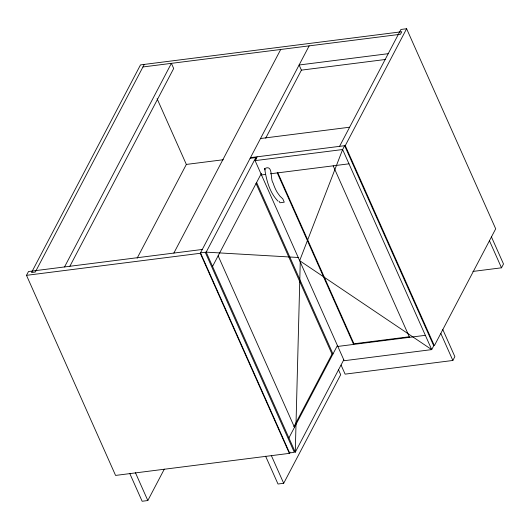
<?xml version="1.0" encoding="UTF-8"?>
<svg xmlns="http://www.w3.org/2000/svg" width="530" height="530" viewBox="0 0 530 530"><rect width="100%" height="100%" fill="white"/><g stroke="black" fill="none" stroke-linecap="round" stroke-linejoin="round"><path stroke-width="0.79" d="M343.758 359.85L295.27 452.223L300.265 261.734M342.625 149.533L431.712 349.615L344.189 360.718L255.102 160.636L342.625 149.533L299.649 260.68L431.712 349.615L433.719 345.785L344.632 145.704L342.963 148.897M290.029 452.097L289.36 453.369L115.58 475.423L26.5 275.342L28.507 271.519L202.288 249.464M144.292 64.408L35.311 272.042L31.522 272.519L140.503 64.892L401.806 31.734L400.468 34.284L142.954 66.959M64.528 266.948L171.389 63.348L173.681 68.496L69.894 266.232M137.131 258.203L186.348 164.426L157.085 98.693M173.853 253.075L280.714 49.476M289.36 453.369L200.28 253.287L309.149 45.871M265.696 138.164L301.451 70.053M255.102 160.636L257.11 156.814M212.556 266.431L261.423 173.33M129.744 473.429L142.139 501.261L147.824 500.539L164.3 469.149M339.578 146.346L400.932 29.461L406.616 28.739L495.702 228.821L434.348 345.706L345.268 145.624L406.616 28.739M293.925 426.696L332.025 354.106L256.003 183.367M288.91 437.932L337.431 345.487M265.61 456.191L277.998 484.016L283.689 483.294L340.691 374.697L338.345 369.436M341.095 365.11L345.116 374.14L452.858 360.466L454.866 356.637L442.808 329.561M472.926 271.433L501.493 267.809L503.5 263.98L491.442 236.903M388.212 53.689L299.112 64.998L301.404 70.139L385.601 59.459M260.515 138.529L349.621 127.22M186.348 164.426L223.309 159.735M250.478 157.655L345.268 145.624M250.14 158.291L254.884 157.688M261.469 174.933L265.556 174.41M270.466 173.787L348.992 163.823M26.5 275.342L200.28 253.287M409.074 336.795L353.954 343.784L277.601 172.29L277.263 172.926L353.623 344.421M337.822 346.428L425.345 335.324M332.025 354.106L332.973 353.987L256.613 182.486M298.721 257.514L206.19 252.141L200.506 252.863L289.585 452.945L294.322 452.342L205.243 252.26M278.091 201.221C269.598 192.602 266.404 180.24 264.662 168.613C273.526 164.008 269.902 179.14 273.109 183.029A30.859 14.158 82.8 0 0 277.362 192.589L279.973 196.193L282.808 198.869L284.259 202.175L279.953 202.765L279.25 201.373M489.435 240.726L501.493 267.809M440.801 333.39L452.858 360.466M333.191 165.83L409.544 337.325M264.662 168.613L265.238 169.905M256.5 159.079L255.831 157.569L206.19 252.141L295.27 452.223M218.128 255.804L294.488 427.306M271.3 455.469L283.689 483.294M135.435 472.707L147.824 500.539"/></g></svg>
